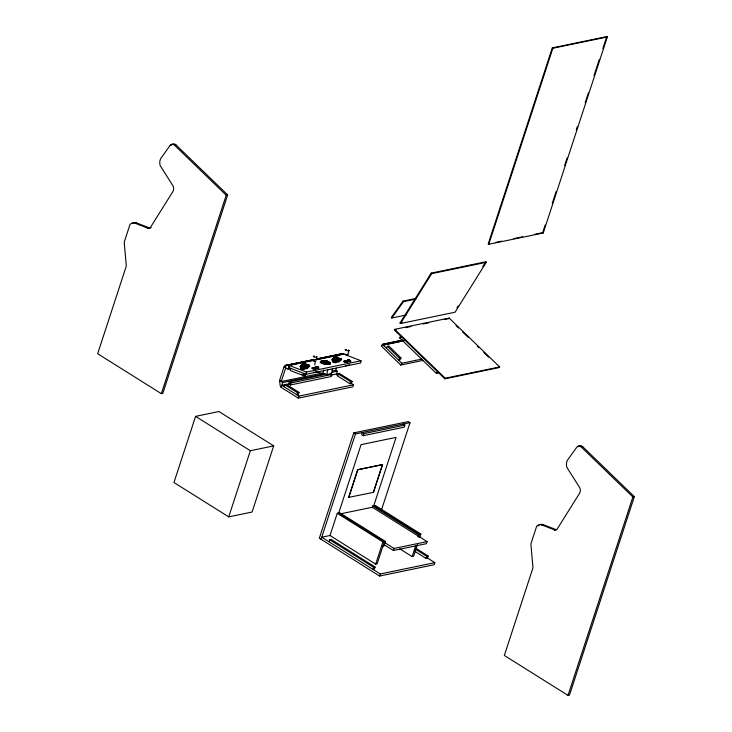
<?xml version="1.0" encoding="UTF-8"?>
<svg xmlns="http://www.w3.org/2000/svg" width="732" height="732" viewBox="0 0 732 732"><rect width="100%" height="100%" fill="white"/><g stroke="black" fill="none" stroke-linecap="round" stroke-linejoin="round"><path stroke-width="1.1" d="M306.918 364.966A1.638 0.467 9.4 0 0 306.745 365.652A1.638 0.467 9.4 0 0 309.206 365.954A1.638 0.467 9.4 0 0 308.52 365.158L309.224 365.753L305.345 365.799L307.898 366.869L304.1 366.924L306.543 367.501L305.271 366.238L307.504 366.329M337.507 360.483A1.638 0.467 9.4 0 0 335.704 360.794A1.638 0.467 9.4 0 0 338.312 361.416A1.638 0.467 9.4 0 0 337.91 360.574C340.426 362.294 333.353 360.501 337.104 360.483M347.16 361.553L346.227 361.901M345.23 353.922C343.948 354.892 349.31 355.349 347.361 354.178M350.253 360.739C349.905 361.581 346.456 360.556 348.066 360.126M290.613 368.278L290.247 370.502L303.798 375.754L305.253 375.452L305.628 373.228M303.798 375.754L304.164 373.53M306.132 374.299L306.498 372.076L361.05 360.766L360.684 362.981L306.132 374.299L288.646 367.519L289.341 365.414L313.836 360.336M314.733 365.003L315.291 361.645M316.032 371.17L316.132 371.764M332.474 368.452L331.623 373.604L326.875 374.592L322.986 374.116L323.672 369.999M326.875 374.592L327.726 369.44M320.424 362.075L321.577 361.196A8.006 6.094 79.1 0 1 329.135 364.216L330.288 363.337L328.549 362.093A8.006 4.676 -68.3 0 0 322.162 363.319L320.424 362.075A8.006 7.613 -15.4 0 1 330.288 363.337M347.91 354.681L349.045 350.445M298.336 398.144L298.985 396.094L353.538 384.785L352.888 386.825L298.336 398.144L281.161 387.365L280.228 385.856L279.551 380.512L284.053 366.741L285.745 367.793L281.234 381.573L279.551 380.512L282.744 382.507L325.054 373.741M161.351 393.66L226.215 195.224L227.67 194.922L162.815 393.358L161.351 393.66L97.658 353.721L126.307 266.055L124.22 242.182L129.957 224.605A6.835 5.28 78.3 0 1 135.246 223.278L136.701 222.976L149.246 227.835L147.782 228.137L135.246 223.278M195.572 416.371L173.951 482.516L228.732 516.874L252.083 512.034L273.704 445.889L218.914 411.53L195.572 416.371L250.353 450.729L273.704 445.889M228.732 516.874L250.353 450.729M282.744 382.507L281.161 387.365L281.829 385.334L289.625 383.724M306.498 372.076L288.381 365.103L286.011 365.268L284.053 366.75L288.069 369.267L289.332 365.414M283.979 386.679L284.647 384.611L286.111 384.309L298.976 392.379L298.299 394.447L296.844 394.749L297.521 392.681L298.976 392.379M325.813 374.29L289.323 381.857L288.646 383.925L290.357 384.995L331.276 376.513L331.953 374.445L330.242 373.375M290.357 384.995L291.034 382.928L331.953 374.445M336.482 368.141L335.787 370.264L332.447 370.95M336.345 374.116L337.296 371.197L335.704 370.2M337.745 373.604L337.068 375.672L349.933 383.742L351.397 383.44L352.074 381.372L339.2 373.302L337.745 373.604L350.61 381.674L352.074 381.372M349.933 383.742L350.61 381.674M381.61 509.527L410.012 422.648L408.3 421.577L353.748 432.887L319.317 538.23L379.615 576.038L434.168 564.729L434.835 562.661L426.198 557.235M321.028 539.301L355.459 433.957L410.012 422.648M382.854 546.31L383.824 546.109L385.361 541.424L339.703 512.793L337.269 513.297L330.013 535.513L375.662 564.143L377.126 563.841L384.382 541.625L338.733 512.995M363.319 435.686L363.987 433.618L404.906 425.136L404.229 427.204L363.319 435.686L361.599 434.616L362.276 432.548L363.987 433.618M329.025 541.826L329.702 539.759L331.166 539.457L375.104 567.007L374.427 569.075L372.963 569.377L373.64 567.309L375.104 567.007M338.605 513.379L361.068 444.644L396.094 437.379L373.622 506.123M348.761 497.476L357.811 469.779L382.562 464.646L373.503 492.343L348.615 497.394L357.673 469.688L382.424 464.564L373.366 492.261M372.167 507.807L372.78 505.931L375.214 505.428L420.863 534.058L419.829 537.233M375.662 564.143L382.928 541.927L385.361 541.424M379.615 576.038L380.292 573.97L434.835 562.661M552.285 47.891L488.207 243.921L488.784 244.278L543.254 232.986L607.331 36.957L606.755 36.6L552.285 47.891L552.852 48.257L607.331 36.957M488.784 244.278L552.852 48.257M393.386 550.519L394.063 548.451L427.085 541.607L426.408 543.675L393.386 550.519L383.778 544.498M417.816 536.437L418.43 534.561L420.863 534.058M399.782 548.826L412.143 556.576L415.602 545.999M418.484 537.169L419.409 534.36L373.75 505.73M417.405 544.635L413.607 556.274L412.143 556.576M426.061 558.37L426.738 556.302L428.193 556L427.515 558.068L426.061 558.37L414.596 551.187M534.909 234.24L542.687 232.63L545.166 225.044M552.248 203.386L556.137 191.473M564.637 165.478L567.108 157.902M576.313 129.738L577.374 126.49M585.161 102.663L588.354 92.918M594.018 75.588L599.325 59.347M602.866 48.513L606.755 36.6M568.023 695.4L632.887 496.964L634.342 496.662L569.487 695.098L568.023 695.4L504.33 655.46L532.988 567.794L530.892 543.922L536.638 526.354A6.835 5.28 78.3 0 1 541.918 525.018L543.382 524.716L556.201 529.657A3.98 3.074 78.3 0 0 556.53 529.703M394.338 329.949L394.676 329.345L449.146 318.054L499.654 366.933L499.316 367.537L444.855 378.828L394.338 329.949L396.561 329.482M437.901 373.164L436.437 373.466L399.663 337.882L400.678 336.079M449.146 318.054L448.798 318.649L444.361 319.573M436.437 373.466L437.462 371.673M444.855 378.828L445.193 378.224L499.654 366.933M402.417 340.078L382.378 344.232L381.345 346.016L400.733 365.039L422.995 360.418M404.165 340.709L383.019 345.092L382.534 344.616L402.655 340.316M383.019 345.092L403.14 340.792M386.331 348.112L387.365 346.327L388.82 346.026L401.026 357.994L399.992 359.778L398.528 360.08L399.562 358.296L401.026 357.994M400.733 365.039L401.767 363.255L421.806 359.101M400.02 322.995L431.212 273.109L485.764 261.8L486.258 262.321L455.066 312.207L400.514 323.517L400.02 322.995L402.243 322.538M400.514 323.517L431.706 273.631L486.258 262.321M456.969 307.852L458.168 305.93M482.763 266.594L485.764 261.8M171.617 145.073L170.153 145.375L160.93 158.24A7.933 6.131 78.3 0 0 160.189 165.615L172.249 184.684A4.978 3.852 78.3 0 1 172.935 191.473L150.472 227.359A3.98 3.074 78.3 0 1 148.065 228.219L147.736 228.128M416.38 298.345L403.021 301.108L391.3 317.45L391.776 317.999L406.251 314.998M391.776 317.999L403.497 301.666L415.739 299.123M312.866 367.601L312.72 368.068M315.089 368.443L314.495 367.729M332.603 359.238L334.012 360.016L334.982 359.522M338.459 358.506C343.948 362.13 331.669 357.948 340.215 359.311C343.564 359.796 333.774 356.475 340.865 358.826M345.907 361.873L347.069 361.434M339.309 354.7L341.487 353.73L343.409 353.922L361.05 360.766M303.387 363.74L304.668 365.012L301.932 364.573L305.82 364.426L305.015 363.877M307.779 366.476L307.266 365.78M312.656 367.757L313.461 367.693M335.732 360.977C334.78 362.651 331.541 359.449 335.906 360.949M350.024 360.547L349.512 359.851L347.59 359.86L350.024 360.547L348.734 360.153M317.615 371.463L316.132 371.472A1.638 0.467 9.4 0 0 317.825 371.517M170.153 145.375A4.154 3.212 78.3 0 1 174.701 145.375L176.165 145.073L227.67 194.922M147.416 228L149.529 227.917A3.98 3.074 78.3 0 0 151.131 227.689M495.994 242.31L501.548 241.157M513.782 238.623L522.675 236.775M405.455 327.643L411.009 326.49M423.233 323.956L428.796 322.803M399.663 337.882L401.118 337.58M382.534 344.616L402.573 340.462M286.011 365.268L314.138 359.467M316.068 359.037L341.963 353.693M285.572 365.469L313.506 359.714M316.746 359.009L342.448 353.712M285.151 365.716L313.982 359.796M316.215 359.33L342.933 353.794M284.757 366.018L288.097 365.323M293.669 364.17L298.116 363.246M321.494 358.396L323.727 357.939M288.856 365.231L313.351 360.153M315.584 359.696L343.409 353.922M316.05 359.879L343.894 354.105M288.069 369.267L291.409 368.58M313.333 372.332L313.543 372.295A1.766 0.503 9.4 0 0 314.678 372.249M281.234 381.573L322.428 373.027M331.733 372.35L337.296 371.197M330.818 375.177L336.381 374.025L338.285 375.223M541.918 525.018L554.746 529.959A3.98 3.074 78.3 0 0 557.144 529.099L579.616 493.212A4.978 3.852 78.3 0 0 578.921 486.423L566.861 467.355A7.933 6.131 78.3 0 1 567.602 459.98L576.834 447.115A4.154 3.212 78.3 0 1 581.382 447.124L582.837 446.822L634.342 496.662M340.38 513.873L372.304 507.249L427.085 541.607M330.608 535.385L321.705 537.233L380.292 573.97M554.087 529.739L555.872 529.565L554.463 529.886M335.494 357.079L334.945 357.253L335.741 357.811M337.672 359.43L337.113 359.714L338.587 360.812L335.951 360.29L339.849 360.153L338.696 359.513M301.2 365.771C299.196 366.622 305.308 367.089 302.572 365.945M307.056 365.039L306.498 365.323L307.303 365.771M302.902 366.229L303.46 365.945L301.968 364.829L304.603 365.35L300.724 365.506L302.902 366.229A2.059 0.586 9.4 0 0 305.088 366.183A2.059 0.586 9.4 0 0 303.963 365.305M345.01 361.068L344.726 361.544M312.848 367.693L313.442 367.565M329.135 364.216L325.767 364.207A8.006 0.997 -82.7 0 0 324.944 361.205L321.394 361.132A5.252 1.491 9.4 0 0 322.373 363.484A5.252 1.491 9.4 0 0 329.839 364.152A5.252 1.491 9.4 0 0 327.57 361.681M344.955 361.032L346.639 361.306M322.373 361.022L324.926 361.132M345.641 360.968L344.571 361.434M314.403 360.537C310.725 360.318 316.572 362.596 315.794 360.931M313.424 367.665L314.147 367.647M322.162 363.319L325.767 364.207M346.291 361.224L345.971 361.141A2.059 0.586 9.4 0 0 343.765 361.626A2.059 0.586 9.4 0 0 347.06 362.404A2.059 0.586 9.4 0 0 346.547 361.343L346.886 361.416M345.22 361.663L344.653 361.544M335.1 361.205C330.105 360.519 337.553 363.045 335.1 361.205A2.059 0.586 9.4 0 1 336.436 360.775M346.346 361.105L346.803 361.425M335.714 357.829C338.504 359.385 331.203 357.783 335.009 357.692A1.638 0.467 9.4 0 0 337.562 358.012A1.638 0.467 9.4 0 0 336.958 357.198M345.248 361.745L344.671 361.452M314.44 367.848L315.208 368.169M302.124 374.235L305.253 375.452M317.13 371.737L322.986 374.116M337.178 357.344L337.672 357.792L335.009 357.692A1.638 0.467 9.4 0 1 335.723 356.996M306.269 367.354C307.815 369.074 301.401 366.705 305.619 367.171A1.638 0.467 9.4 0 0 303.817 367.382A1.638 0.467 9.4 0 0 306.232 368.068A1.638 0.467 9.4 0 0 306.415 367.327M542.687 232.63L543.254 232.986M350.683 382.992L353.538 384.785M403.195 424.066L404.906 425.136M289.323 381.857L291.034 382.928M284.647 384.611L297.521 392.681M281.829 385.334L298.985 396.094M353.748 432.887L355.459 433.957M372.78 505.931L418.43 534.561M415.776 548.213L428.193 556M415.273 549.119L426.738 556.302M384.446 542.43L394.063 548.451M337.269 513.297L382.928 541.927M329.702 539.759L373.64 567.309M332.648 359.092C336.327 360.876 334.744 357.637 332.648 359.092A1.638 0.467 9.4 0 0 332.85 359.805A1.638 0.467 9.4 0 0 335.119 360.08A1.638 0.467 9.4 0 0 334.881 359.385M455.999 325.575L458.452 327.945M462.651 332.053L468.26 337.434M477.246 346.135L478.884 347.718M483.834 352.559L488.692 357.207M581.382 447.124L632.887 496.964M394.676 329.345L445.193 378.224M174.701 145.375L226.215 195.224M387.365 346.327L399.562 358.296M383.101 344.946L401.767 363.255M431.212 273.109L431.706 273.631M403.021 301.108L403.497 301.666M318.191 367.482A2.059 0.586 9.4 0 1 318.246 368.397A2.059 0.586 9.4 0 1 315.163 367.793A2.059 0.586 9.4 0 1 316.178 367.089M309.426 365.927A2.059 0.586 9.4 0 1 307.989 366.641M306.946 366.439A2.059 0.586 9.4 0 1 305.747 365.698A2.059 0.586 9.4 0 1 307.047 365.36M301.245 365.643A2.059 0.586 9.4 0 1 301.941 365.058M303.423 368.233A2.059 0.586 9.4 0 1 304.283 369.239A2.059 0.586 9.4 0 1 301.191 368.864A2.059 0.586 9.4 0 1 301.401 367.995M302.664 365.89A1.638 0.467 9.4 0 1 303.35 366.686A1.638 0.467 9.4 0 1 300.889 366.393A1.638 0.467 9.4 0 1 301.062 365.698M303.78 367.281A2.059 0.586 9.4 0 1 300.449 366.942A2.059 0.586 9.4 0 1 301.191 366.092M303.57 366.659A2.059 0.586 9.4 0 1 303.936 367.153M306.955 367.976A2.059 0.586 9.4 0 1 306.278 368.736A2.059 0.586 9.4 0 1 303.414 367.995M303.286 367.821A2.059 0.586 9.4 0 1 304.119 367.409M306.589 367.803A2.059 0.586 9.4 0 0 306.141 367.656A2.059 0.586 9.4 0 0 308.401 367.574A2.059 0.586 9.4 0 0 307.824 366.778M316.508 356.438A1.967 0.558 9.4 0 1 316.563 357.308A1.967 0.558 9.4 0 1 313.616 356.731A1.967 0.558 9.4 0 1 314.586 356.054M304.704 363.731A1.638 0.467 9.4 0 1 305.93 364.573A1.638 0.467 9.4 0 1 303.441 364.371A1.638 0.467 9.4 0 1 303.505 363.63M305.647 364.426A2.059 0.586 9.4 0 1 306.223 365.213A2.059 0.586 9.4 0 1 304.045 365.231M303.085 364.957A2.059 0.586 9.4 0 1 303.634 364.033M304.896 367.144A2.059 0.586 9.4 0 1 304.96 366.43M314.147 367.931A1.766 0.503 9.4 0 1 315.318 368.891A1.766 0.503 9.4 0 1 312.381 368.425A1.766 0.503 9.4 0 1 313.689 367.857M322.538 361.096A8.006 4.676 87.1 0 1 328.183 364.316M323.681 361.096A8.006 2.937 -87.3 0 1 327.03 364.316M323.251 363.685A8.006 2.937 -73.9 0 1 327.469 361.727M321.293 362.907A8.006 6.094 -60.3 0 1 329.418 362.505M320.698 362.486A8.006 7.091 -46.1 0 1 330.013 362.926M320.488 361.709A8.006 7.613 34.3 0 1 330.233 363.703M320.881 361.407A8.006 7.091 65 0 1 329.839 364.005M324.477 363.987A8.006 1.007 -78.4 0 1 326.188 361.114M348.707 360.08A1.638 0.467 9.4 0 1 350.445 360.931A2.059 0.586 9.4 0 1 349.841 361.782A2.059 0.586 9.4 0 1 346.959 361.096A2.059 0.586 9.4 0 1 348.057 360.446M350.445 360.931A1.638 0.467 9.4 0 1 347.975 360.83A1.638 0.467 9.4 0 1 347.929 360.053M349.704 364.884A1.638 0.467 9.4 0 1 347.984 364.893M346.428 361.398A1.766 0.503 9.4 0 1 346.867 362.313A1.766 0.503 9.4 0 1 344.049 361.645A1.766 0.503 9.4 0 1 345.998 361.297M346.529 365.616A1.766 0.503 9.4 0 1 345.348 365.625M336.272 358.826A2.059 0.586 9.4 0 1 336.848 359.613A2.059 0.586 9.4 0 1 334.67 359.632M333.097 359.019A2.059 0.586 9.4 0 1 333.408 358.479M335.732 361.754A2.059 0.586 9.4 0 1 336.134 362.605A2.059 0.586 9.4 0 1 333.463 362.386A2.059 0.586 9.4 0 1 332.593 361.498M335.055 359.86A2.059 0.586 9.4 0 1 335.238 360.757A2.059 0.586 9.4 0 1 332.237 360.281A2.059 0.586 9.4 0 1 332.575 359.467M338.44 361.178A2.059 0.586 9.4 0 1 338.559 362.084A2.059 0.586 9.4 0 1 335.521 361.535M340.737 358.643A1.638 0.467 9.4 0 1 340.975 359.348A1.638 0.467 9.4 0 1 338.706 359.064A1.638 0.467 9.4 0 1 338.459 358.369M340.911 359.128A2.059 0.586 9.4 0 1 341.487 359.915A2.059 0.586 9.4 0 1 339.309 359.924M338.797 359.805A2.059 0.586 9.4 0 1 338.349 359.659M337.727 359.311A2.059 0.586 9.4 0 1 338.431 358.735M338.23 358.46A2.059 0.586 9.4 0 1 336.427 358.68M334.936 358.323A2.059 0.586 9.4 0 1 335.485 357.399M337.498 357.802A2.059 0.586 9.4 0 1 338.239 358.305M348.697 349.969A1.967 0.558 9.4 0 1 348.13 350.701A1.967 0.558 9.4 0 1 345.376 350.042A1.967 0.558 9.4 0 1 346.428 349.429M338.733 359.458A1.638 0.467 9.4 0 1 339.895 360.327A1.638 0.467 9.4 0 1 337.269 360.007A1.638 0.467 9.4 0 1 337.91 359.357M339.218 359.998A2.059 0.586 9.4 0 1 340.407 360.812A2.059 0.586 9.4 0 1 338.605 361.041M336.747 360.51A2.059 0.586 9.4 0 1 337.662 359.751M538.093 526.043A6.835 5.28 78.3 0 1 538.432 525.658M538.807 525.311A6.835 5.28 78.3 0 1 543.382 524.716M578.289 446.813A4.154 3.212 78.3 0 1 578.582 446.465M578.902 446.172A4.154 3.212 78.3 0 1 582.837 446.822M132.126 223.571A6.835 5.28 78.3 0 1 136.701 222.976M172.23 144.433A4.154 3.212 78.3 0 1 176.165 145.073M301.328 367.848L304.055 368.388L301.328 367.848M301.401 367.4L304.128 367.94L301.401 367.4M303.167 363.438L305.894 363.978L303.167 363.438M306.58 364.774L309.297 365.314L306.58 364.774M315.638 366.942L318.356 367.482L315.638 366.942M315.712 366.503L318.429 367.043L315.712 366.503M333.719 358.287L336.445 358.826L333.719 358.287M335.018 356.813L337.745 357.353L335.018 356.813M314.742 368.461L314.055 368.507L314.733 368.562M315.977 367.427A1.638 0.467 9.4 0 0 318.594 367.528A1.638 0.467 9.4 0 0 316.416 366.686A1.638 0.467 9.4 0 0 315.977 367.427M302.215 365.396A1.638 0.467 9.4 0 0 304.823 365.506A1.638 0.467 9.4 0 0 302.655 364.664A1.638 0.467 9.4 0 0 302.215 365.396M301.675 368.324A1.638 0.467 9.4 0 0 304.283 368.434A1.638 0.467 9.4 0 0 302.115 367.592A1.638 0.467 9.4 0 0 301.675 368.324M305.619 366.723A1.638 0.467 9.4 0 0 308.227 366.823A1.638 0.467 9.4 0 0 306.058 365.982A1.638 0.467 9.4 0 0 305.619 366.723M312.591 368.654A2.059 0.586 9.4 0 0 315.876 368.782A2.059 0.586 9.4 0 0 313.14 367.72A2.059 0.586 9.4 0 0 312.591 368.654M334.067 358.772A1.638 0.467 9.4 0 0 336.674 358.872A1.638 0.467 9.4 0 0 334.506 358.03A1.638 0.467 9.4 0 0 334.067 358.772M333.527 361.7A1.638 0.467 9.4 0 0 336.134 361.8A1.638 0.467 9.4 0 0 333.966 360.958A1.638 0.467 9.4 0 0 333.527 361.7"/></g></svg>
